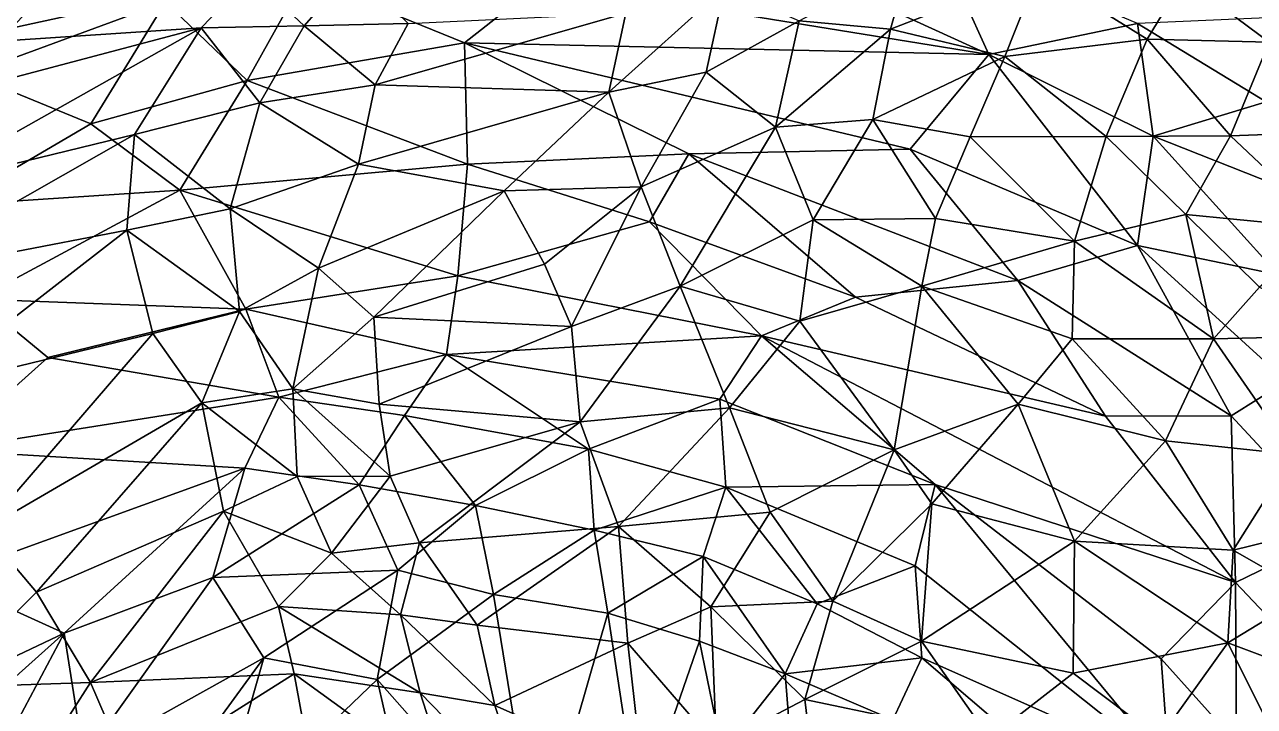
# Model space of a CAD drawing. Header units: metres. Extents: x -887 to 648, y -818 to 707.
# Drawn here: x -320.9 to 87.6, y 188.4 to 414.8 of the extents above; entities that cross this region are included whole.
import ezdxf

# ---------------------------------------------------------------- set-up
doc = ezdxf.new("R2010")
doc.units = ezdxf.units.M

msp = doc.modelspace()

# ---------------------------------------------------------------- linework, layer by layer
at = {"layer": '10k-small'}
for points in [[(-245.56, 430.96, -478.42), (-352.41, 407.78, -473.31), (-327.41, 441.67, -438.67)], [(-339.11, 398.39, 695.94), (-296.65, 444.94, 679.15), (-340.97, 430, 677.2)], [(-339.11, 398.39, 695.94), (-274.08, 422.24, 696.09), (-296.65, 444.94, 679.15)], [(-0.64, 404.84, 715.21), (-18.05, 443.5, 693.85), (-72.64, 437.88, 697.68)], [(-0.64, 404.84, 715.21), (48.76, 415.21, 705.53), (-18.05, 443.5, 693.85)], [(92.46, 408.92, -603.88), (64.18, 430.11, -591.28), (88.62, 442.19, -571.25)], [(-0.64, 404.84, 715.21), (-72.64, 437.88, 697.68), (-149.05, 429.02, 700.73)], [(-211.63, 433.15, -489.8), (-227.97, 414.4, -505.47), (-245.56, 430.96, -478.42)], [(-193.49, 415.21, -522.84), (-227.97, 414.4, -505.47), (-211.63, 433.15, -489.8)], [(-33.28, 413.24, -608.7), (-63.62, 416.08, -598.36), (-27.03, 435.55, -589)], [(-33.28, 413.24, -608.7), (-27.03, 435.55, -589), (15.87, 432.46, -595.83)], [(-245.56, 430.96, -478.42), (-262.21, 413.75, -493.28), (-352.41, 407.78, -473.31)], [(-246.95, 396.23, 711.58), (-227.87, 430.44, 696.75), (-274.08, 422.24, 696.09)], [(-227.97, 414.4, -505.47), (-262.21, 413.75, -493.28), (-245.56, 430.96, -478.42)], [(-246.95, 396.23, 711.58), (-174.77, 408.77, 709.83), (-227.87, 430.44, 696.75)], [(-174.77, 408.77, 709.83), (-149.05, 429.02, 700.73), (-227.87, 430.44, 696.75)], [(-0.64, 404.84, 715.21), (-149.05, 429.02, 700.73), (-174.77, 408.77, 709.83)], [(4.72, 404.23, -620.89), (-33.28, 413.24, -608.7), (15.87, 432.46, -595.83)], [(4.72, 404.23, -620.89), (15.87, 432.46, -595.83), (51.93, 410.01, -613.01)], [(51.93, 410.01, -613.01), (15.87, 432.46, -595.83), (64.18, 430.11, -591.28)], [(92.46, 408.92, -603.88), (51.93, 410.01, -613.01), (64.18, 430.11, -591.28)], [(-126.81, 392.34, -590.93), (-88.45, 426.96, -577.67), (-94.51, 399.04, -601.52)], [(-88.45, 426.96, -577.67), (-126.81, 392.34, -590.93), (-121.19, 418.55, -567.69)], [(-94.51, 399.04, -601.52), (-88.45, 426.96, -577.67), (-63.62, 416.08, -598.36)], [(-298.83, 381.83, 711.35), (-274.08, 422.24, 696.09), (-339.11, 398.39, 695.94)], [(-298.83, 381.83, 711.35), (-246.95, 396.23, 711.58), (-274.08, 422.24, 696.09)], [(-121.19, 418.55, -567.69), (-126.81, 392.34, -590.93), (-204.46, 394.76, -538.12)], [(-121.19, 418.55, -567.69), (-204.46, 394.76, -538.12), (-193.49, 415.21, -522.84)], [(91.51, 389.13, 713.36), (96.7, 417.28, 691.61), (48.76, 415.21, 705.53)], [(-262.21, 413.75, -493.28), (-356.25, 360.79, -522.99), (-377.23, 383.28, -493.44)], [(-262.21, 413.75, -493.28), (-377.23, 383.28, -493.44), (-352.41, 407.78, -473.31)], [(-262.21, 413.75, -493.28), (-284.4, 378.35, -523.24), (-356.25, 360.79, -522.99)], [(-242.7, 388.83, -525.88), (-284.4, 378.35, -523.24), (-262.21, 413.75, -493.28)], [(-227.97, 414.4, -505.47), (-242.7, 388.83, -525.88), (-262.21, 413.75, -493.28)], [(-204.46, 394.76, -538.12), (-242.7, 388.83, -525.88), (-227.97, 414.4, -505.47)], [(-193.49, 415.21, -522.84), (-204.46, 394.76, -538.12), (-227.97, 414.4, -505.47)], [(-71.42, 380.74, -624.58), (-94.51, 399.04, -601.52), (-63.62, 416.08, -598.36)], [(-71.42, 380.74, -624.58), (-63.62, 416.08, -598.36), (-33.28, 413.24, -608.7)], [(-71.42, 380.74, -624.58), (-33.28, 413.24, -608.7), (-39.14, 383.3, -630.49)], [(-39.14, 383.3, -630.49), (-33.28, 413.24, -608.7), (4.72, 404.23, -620.89)], [(53.96, 377.74, 725.82), (48.76, 415.21, 705.53), (-0.64, 404.84, 715.21)], [(53.96, 377.74, 725.82), (91.51, 389.13, 713.36), (48.76, 415.21, 705.53)], [(-173.78, 368.51, 726.25), (-174.77, 408.77, 709.83), (-246.95, 396.23, 711.58)], [(-26.74, 373.41, 727.95), (-0.64, 404.84, 715.21), (-174.77, 408.77, 709.83)], [(-173.78, 368.51, 726.25), (-100.28, 371.93, 726.16), (-174.77, 408.77, 709.83)], [(-100.28, 371.93, 726.16), (-26.74, 373.41, 727.95), (-174.77, 408.77, 709.83)], [(38.31, 377.6, -640.16), (4.72, 404.23, -620.89), (51.93, 410.01, -613.01)], [(38.31, 377.6, -640.16), (51.93, 410.01, -613.01), (79.7, 377.84, -633.33)], [(79.7, 377.84, -633.33), (51.93, 410.01, -613.01), (92.46, 408.92, -603.88)], [(79.7, 377.84, -633.33), (92.46, 408.92, -603.88), (109.53, 378.94, -623.74)], [(48.76, 341.45, 740.41), (-0.64, 404.84, 715.21), (-26.74, 373.41, 727.95)], [(48.76, 341.45, 740.41), (53.96, 377.74, 725.82), (-0.64, 404.84, 715.21)], [(-6.83, 377.52, -639.12), (-39.14, 383.3, -630.49), (4.72, 404.23, -620.89)], [(-6.83, 377.52, -639.12), (4.72, 404.23, -620.89), (38.31, 377.6, -640.16)], [(-344.98, 354.9, 713.88), (-298.83, 381.83, 711.35), (-339.11, 398.39, 695.94)], [(-269.26, 359.87, 723.26), (-246.95, 396.23, 711.58), (-298.83, 381.83, 711.35)], [(-269.26, 359.87, 723.26), (-173.78, 368.51, 726.25), (-246.95, 396.23, 711.58)], [(-116.03, 360.96, -620.25), (-126.81, 392.34, -590.93), (-94.51, 399.04, -601.52)], [(-116.03, 360.96, -620.25), (-94.51, 399.04, -601.52), (-71.42, 380.74, -624.58)], [(-209.92, 368.41, -559.13), (-242.7, 388.83, -525.88), (-204.46, 394.76, -538.12)], [(-209.92, 368.41, -559.13), (-204.46, 394.76, -538.12), (-126.81, 392.34, -590.93)], [(-161.53, 359.57, -595.93), (-209.92, 368.41, -559.13), (-126.81, 392.34, -590.93)], [(-161.53, 359.57, -595.93), (-126.81, 392.34, -590.93), (-116.03, 360.96, -620.25)], [(-252.63, 353.59, -551.95), (-284.4, 378.35, -523.24), (-242.7, 388.83, -525.88)], [(-252.63, 353.59, -551.95), (-242.7, 388.83, -525.88), (-209.92, 368.41, -559.13)], [(94.86, 361.65, 727.82), (91.51, 389.13, 713.36), (53.96, 377.74, 725.82)], [(-344.98, 354.9, 713.88), (-269.26, 359.87, 723.26), (-298.83, 381.83, 711.35)], [(-103.1, 327.92, -644.05), (-116.03, 360.96, -620.25), (-71.42, 380.74, -624.58)], [(-103.1, 327.92, -644.05), (-71.42, 380.74, -624.58), (-58.92, 349.99, -645.96)], [(-58.92, 349.99, -645.96), (-71.42, 380.74, -624.58), (-39.14, 383.3, -630.49)], [(-58.92, 349.99, -645.96), (-39.14, 383.3, -630.49), (-18.32, 350.38, -653.65)], [(-18.32, 350.38, -653.65), (-39.14, 383.3, -630.49), (-6.83, 377.52, -639.12)], [(-367.35, 331.05, -547.8), (-284.4, 378.35, -523.24), (-286.9, 346.57, -549.8)], [(-367.35, 331.05, -547.8), (-356.25, 360.79, -522.99), (-284.4, 378.35, -523.24)], [(-286.9, 346.57, -549.8), (-284.4, 378.35, -523.24), (-252.63, 353.59, -551.95)], [(27.83, 342.89, -661.15), (-18.32, 350.38, -653.65), (-6.83, 377.52, -639.12)], [(27.83, 342.89, -661.15), (-6.83, 377.52, -639.12), (38.31, 377.6, -640.16)], [(27.83, 342.89, -661.15), (38.31, 377.6, -640.16), (64.78, 351.73, -653.39)], [(64.78, 351.73, -653.39), (38.31, 377.6, -640.16), (79.7, 377.84, -633.33)], [(95.54, 331.7, 740.52), (53.96, 377.74, 725.82), (48.76, 341.45, 740.41)], [(95.54, 331.7, 740.52), (94.86, 361.65, 727.82), (53.96, 377.74, 725.82)], [(112.36, 347.08, -645.46), (64.78, 351.73, -653.39), (79.7, 377.84, -633.33)], [(112.36, 347.08, -645.46), (79.7, 377.84, -633.33), (109.53, 378.94, -623.74)], [(-113.31, 349.26, 733.72), (-100.28, 371.93, 726.16), (-173.78, 368.51, 726.25)], [(-44.89, 324.33, 742.55), (-100.28, 371.93, 726.16), (-113.31, 349.26, 733.72)], [(9.02, 329.83, 743.39), (-26.74, 373.41, 727.95), (-100.28, 371.93, 726.16)], [(-44.89, 324.33, 742.55), (9.02, 329.83, 743.39), (-100.28, 371.93, 726.16)], [(9.02, 329.83, 743.39), (48.76, 341.45, 740.41), (-26.74, 373.41, 727.95)], [(-176.93, 331.38, 738.23), (-173.78, 368.51, 726.25), (-269.26, 359.87, 723.26)], [(-223.21, 333.9, -577.42), (-252.63, 353.59, -551.95), (-209.92, 368.41, -559.13)], [(-223.21, 333.9, -577.42), (-209.92, 368.41, -559.13), (-161.53, 359.57, -595.93)], [(-176.93, 331.38, 738.23), (-113.31, 349.26, 733.72), (-173.78, 368.51, 726.25)], [(-336.66, 323.64, 725.11), (-269.26, 359.87, 723.26), (-344.98, 354.9, 713.88)], [(-247.42, 320.3, 736.4), (-269.26, 359.87, 723.26), (-336.66, 323.64, 725.11)], [(-247.42, 320.3, 736.4), (-176.93, 331.38, 738.23), (-269.26, 359.87, 723.26)], [(-204.83, 317.65, -596.24), (-223.21, 333.9, -577.42), (-161.53, 359.57, -595.93)], [(-204.83, 317.65, -596.24), (-161.53, 359.57, -595.93), (-148.17, 335.21, -619.46)], [(-148.17, 335.21, -619.46), (-161.53, 359.57, -595.93), (-116.03, 360.96, -620.25)], [(-139.22, 314.55, -634.7), (-148.17, 335.21, -619.46), (-116.03, 360.96, -620.25)], [(-139.22, 314.55, -634.7), (-116.03, 360.96, -620.25), (-103.1, 327.92, -644.05)], [(-249.52, 319.54, -577.06), (-286.9, 346.57, -549.8), (-252.63, 353.59, -551.95)], [(-249.52, 319.54, -577.06), (-252.63, 353.59, -551.95), (-223.21, 333.9, -577.42)], [(74.04, 310.42, -673.82), (27.83, 342.89, -661.15), (64.78, 351.73, -653.39)], [(89.24, 327.59, -662.53), (64.78, 351.73, -653.39), (112.36, 347.08, -645.46)], [(74.04, 310.42, -673.82), (64.78, 351.73, -653.39), (89.24, 327.59, -662.53)], [(-76.1, 311.43, 743.93), (-113.31, 349.26, 733.72), (-176.93, 331.38, 738.23)], [(-76.1, 311.43, 743.93), (-44.89, 324.33, 742.55), (-113.31, 349.26, 733.72)], [(-63.33, 316.38, -660.71), (-103.1, 327.92, -644.05), (-58.92, 349.99, -645.96)], [(-63.33, 316.38, -660.71), (-58.92, 349.99, -645.96), (-22.86, 327.94, -663.79)], [(-22.86, 327.94, -663.79), (-58.92, 349.99, -645.96), (-18.32, 350.38, -653.65)], [(-22.86, 327.94, -663.79), (-18.32, 350.38, -653.65), (27.83, 342.89, -661.15)], [(-355.35, 293.53, -581.34), (-367.35, 331.05, -547.8), (-286.9, 346.57, -549.8)], [(-355.35, 293.53, -581.34), (-286.9, 346.57, -549.8), (-278.21, 312.29, -576.64)], [(-278.21, 312.29, -576.64), (-286.9, 346.57, -549.8), (-249.52, 319.54, -577.06)], [(27.07, 310.49, -675.67), (-22.86, 327.94, -663.79), (27.83, 342.89, -661.15)], [(79.87, 284.93, 755.79), (48.76, 341.45, 740.41), (9.02, 329.83, 743.39)], [(74.04, 310.42, -673.82), (27.07, 310.49, -675.67), (27.83, 342.89, -661.15)], [(98.3, 296.41, 751.81), (95.54, 331.7, 740.52), (48.76, 341.45, 740.41)], [(79.87, 284.93, 755.79), (98.3, 296.41, 751.81), (48.76, 341.45, 740.41)], [(-139.22, 314.55, -634.7), (-204.83, 317.65, -596.24), (-148.17, 335.21, -619.46)], [(-231.82, 293.84, -596.66), (-249.52, 319.54, -577.06), (-223.21, 333.9, -577.42)], [(-180.78, 305.24, 743.94), (-176.93, 331.38, 738.23), (-247.42, 320.3, 736.4)], [(-231.82, 293.84, -596.66), (-223.21, 333.9, -577.42), (-204.83, 317.65, -596.24)], [(-180.78, 305.24, 743.94), (-76.1, 311.43, 743.93), (-176.93, 331.38, 738.23)], [(-136.34, 282.88, -648.55), (-139.22, 314.55, -634.7), (-103.1, 327.92, -644.05)], [(-136.34, 282.88, -648.55), (-103.1, 327.92, -644.05), (-86.71, 287.59, -665.1)], [(-86.71, 287.59, -665.1), (-103.1, 327.92, -644.05), (-63.33, 316.38, -660.71)], [(-32.07, 273.59, -681.86), (-63.33, 316.38, -660.71), (-22.86, 327.94, -663.79)], [(38.08, 284.74, 754.79), (9.02, 329.83, 743.39), (-44.89, 324.33, 742.55)], [(-32.07, 273.59, -681.86), (-22.86, 327.94, -663.79), (9.09, 288.74, -682.31)], [(9.09, 288.74, -682.31), (-22.86, 327.94, -663.79), (27.07, 310.49, -675.67)], [(38.08, 284.74, 754.79), (79.87, 284.93, 755.79), (9.02, 329.83, 743.39)], [(74.04, 310.42, -673.82), (89.24, 327.59, -662.53), (121.5, 311.56, -662.58)], [(-347.57, 273.52, 734.21), (-313.15, 304.22, 732.68), (-336.66, 323.64, 725.11)], [(-313.15, 304.22, 732.68), (-247.42, 320.3, 736.4), (-336.66, 323.64, 725.11)], [(38.08, 284.74, 754.79), (-44.89, 324.33, 742.55), (-76.1, 311.43, 743.93)], [(-236.39, 291.06, 743.07), (-247.42, 320.3, 736.4), (-313.15, 304.22, 732.68)], [(-262.04, 289.17, -593.34), (-278.21, 312.29, -576.64), (-249.52, 319.54, -577.06)], [(-262.04, 289.17, -593.34), (-249.52, 319.54, -577.06), (-231.82, 293.84, -596.66)], [(-236.39, 291.06, 743.07), (-180.78, 305.24, 743.94), (-247.42, 320.3, 736.4)], [(-203.14, 288.76, -610.5), (-231.82, 293.84, -596.66), (-204.83, 317.65, -596.24)], [(-203.14, 288.76, -610.5), (-204.83, 317.65, -596.24), (-139.22, 314.55, -634.7)], [(-136.34, 282.88, -648.55), (-203.14, 288.76, -610.5), (-139.22, 314.55, -634.7)], [(-32.07, 273.59, -681.86), (-86.71, 287.59, -665.1), (-63.33, 316.38, -660.71)], [(-334.53, 247.09, -617.29), (-355.35, 293.53, -581.34), (-278.21, 312.29, -576.64)], [(-334.53, 247.09, -617.29), (-278.21, 312.29, -576.64), (-262.04, 289.17, -593.34)], [(-90, 290.41, 746.7), (-76.1, 311.43, 743.93), (-180.78, 305.24, 743.94)], [(-18.45, 262.12, 753.18), (-76.1, 311.43, 743.93), (-90, 290.41, 746.7)], [(81.26, 229.5, 764.93), (38.08, 284.74, 754.79), (-76.1, 311.43, 743.93)], [(81.26, 229.5, 764.93), (-76.1, 311.43, 743.93), (-18.45, 262.12, 753.18)], [(58.02, 276.55, -688.03), (9.09, 288.74, -682.31), (27.07, 310.49, -675.67)], [(58.02, 276.55, -688.03), (27.07, 310.49, -675.67), (74.04, 310.42, -673.82)], [(100.62, 272.07, -684.52), (58.02, 276.55, -688.03), (74.04, 310.42, -673.82)], [(100.62, 272.07, -684.52), (74.04, 310.42, -673.82), (121.5, 311.56, -662.58)], [(-347.57, 273.52, 734.21), (-236.39, 291.06, 743.07), (-313.15, 304.22, 732.68)], [(-194.63, 285, 745.69), (-180.78, 305.24, 743.94), (-236.39, 291.06, 743.07)], [(-133.55, 273.87, 746.31), (-180.78, 305.24, 743.94), (-194.63, 285, 745.69)], [(-133.55, 273.87, 746.31), (-90, 290.41, 746.7), (-180.78, 305.24, 743.94)], [(115.73, 246.32, 761.53), (98.3, 296.41, 751.81), (79.87, 284.93, 755.79)], [(-247.76, 267.54, 744.25), (-236.39, 291.06, 743.07), (-347.57, 273.52, 734.21)], [(-230.3, 264.72, -611.66), (-262.04, 289.17, -593.34), (-231.82, 293.84, -596.66)], [(-209.71, 261.97, 745.22), (-236.39, 291.06, 743.07), (-247.76, 267.54, 744.25)], [(-209.71, 261.97, 745.22), (-194.63, 285, 745.69), (-236.39, 291.06, 743.07)], [(-230.3, 264.72, -611.66), (-231.82, 293.84, -596.66), (-199.41, 264.89, -621.02)], [(-199.41, 264.89, -621.02), (-231.82, 293.84, -596.66), (-203.14, 288.76, -610.5)], [(-87.95, 261.25, 746.73), (-90, 290.41, 746.7), (-133.55, 273.87, 746.31)], [(-87.95, 261.25, 746.73), (-18.45, 262.12, 753.18), (-90, 290.41, 746.7)], [(-316.88, 226.39, -630.86), (-334.53, 247.09, -617.29), (-262.04, 289.17, -593.34)], [(-316.88, 226.39, -630.86), (-262.04, 289.17, -593.34), (-254.8, 253.23, -615.24)], [(-254.8, 253.23, -615.24), (-262.04, 289.17, -593.34), (-230.3, 264.72, -611.66)], [(-199.41, 264.89, -621.02), (-203.14, 288.76, -610.5), (-136.34, 282.88, -648.55)], [(-123.66, 248.14, -663.66), (-136.34, 282.88, -648.55), (-86.71, 287.59, -665.1)], [(-123.66, 248.14, -663.66), (-86.71, 287.59, -665.1), (-73.25, 252.88, -678.16)], [(-73.25, 252.88, -678.16), (-86.71, 287.59, -665.1), (-32.07, 273.59, -681.86)], [(-19.58, 255.68, -688.19), (-32.07, 273.59, -681.86), (9.09, 288.74, -682.31)], [(27.85, 243.25, -696.2), (-19.58, 255.68, -688.19), (9.09, 288.74, -682.31)], [(27.85, 243.25, -696.2), (9.09, 288.74, -682.31), (58.02, 276.55, -688.03)], [(-171.11, 255.09, 744.34), (-194.63, 285, 745.69), (-209.71, 261.97, 745.22)], [(-189.72, 242.71, -632.1), (-199.41, 264.89, -621.02), (-136.34, 282.88, -648.55)], [(-171.11, 255.09, 744.34), (-133.55, 273.87, 746.31), (-194.63, 285, 745.69)], [(-189.72, 242.71, -632.1), (-136.34, 282.88, -648.55), (-123.66, 248.14, -663.66)], [(81.26, 229.5, 764.93), (79.87, 284.93, 755.79), (38.08, 284.74, 754.79)], [(81.26, 229.5, 764.93), (115.73, 246.32, 761.53), (79.87, 284.93, 755.79)], [(-131.69, 246.98, 742.35), (-133.55, 273.87, 746.31), (-171.11, 255.09, 744.34)], [(-131.69, 246.98, 742.35), (-87.95, 261.25, 746.73), (-133.55, 273.87, 746.31)], [(80.56, 240.27, -695.33), (27.85, 243.25, -696.2), (58.02, 276.55, -688.03)], [(80.56, 240.27, -695.33), (58.02, 276.55, -688.03), (100.62, 272.07, -684.52)], [(-348.2, 231.09, 736.43), (-247.76, 267.54, 744.25), (-347.57, 273.52, 734.21)], [(-52.46, 223.39, -687.98), (-73.25, 252.88, -678.16), (-32.07, 273.59, -681.86)], [(-52.46, 223.39, -687.98), (-32.07, 273.59, -681.86), (-19.58, 255.68, -688.19)], [(80.56, 240.27, -695.33), (100.62, 272.07, -684.52), (123.38, 250.77, -685.37)], [(-307.76, 212.69, 738.04), (-247.76, 267.54, 744.25), (-348.2, 231.09, 736.43)], [(-307.76, 212.69, 738.04), (-258.38, 231.16, 741.24), (-247.76, 267.54, 744.25)], [(-258.38, 231.16, 741.24), (-209.71, 261.97, 745.22), (-247.76, 267.54, 744.25)], [(-258.38, 231.16, 741.24), (-196.88, 233.67, 739.77), (-209.71, 261.97, 745.22)], [(-218.9, 239.33, -624.37), (-254.8, 253.23, -615.24), (-230.3, 264.72, -611.66)], [(-218.9, 239.33, -624.37), (-230.3, 264.72, -611.66), (-199.41, 264.89, -621.02)], [(-218.9, 239.33, -624.37), (-199.41, 264.89, -621.02), (-189.72, 242.71, -632.1)], [(-196.88, 233.67, 739.77), (-171.11, 255.09, 744.34), (-209.71, 261.97, 745.22)], [(-25.13, 235.14, 751.68), (-18.45, 262.12, 753.18), (-87.95, 261.25, 746.73)], [(59.23, 168.01, 763.2), (-18.45, 262.12, 753.18), (-25.13, 235.14, 751.68)], [(56.66, 204.18, 764.01), (81.26, 229.5, 764.93), (-18.45, 262.12, 753.18)], [(59.23, 168.01, 763.2), (56.66, 204.18, 764.01), (-18.45, 262.12, 753.18)], [(-95.53, 238.16, 742.29), (-87.95, 261.25, 746.73), (-131.69, 246.98, 742.35)], [(-57.65, 222.43, 743.78), (-87.95, 261.25, 746.73), (-95.53, 238.16, 742.29)], [(-57.65, 222.43, 743.78), (-25.13, 235.14, 751.68), (-87.95, 261.25, 746.73)], [(-165.13, 225.57, 735.46), (-171.11, 255.09, 744.34), (-196.88, 233.67, 739.77)], [(-165.13, 225.57, 735.46), (-131.69, 246.98, 742.35), (-171.11, 255.09, 744.34)], [(-22.98, 210.12, -694.32), (-52.46, 223.39, -687.98), (-19.58, 255.68, -688.19)], [(-22.98, 210.12, -694.32), (-19.58, 255.68, -688.19), (27.85, 243.25, -696.2)], [(-298.97, 196.32, -646.46), (-316.88, 226.39, -630.86), (-254.8, 253.23, -615.24)], [(-298.97, 196.32, -646.46), (-254.8, 253.23, -615.24), (-236.48, 221.53, -630.15)], [(-236.48, 221.53, -630.15), (-254.8, 253.23, -615.24), (-218.9, 239.33, -624.37)], [(-92.94, 221.43, -678.32), (-123.66, 248.14, -663.66), (-73.25, 252.88, -678.16)], [(-92.94, 221.43, -678.32), (-73.25, 252.88, -678.16), (-52.46, 223.39, -687.98)], [(105.63, 225.92, -694.19), (80.56, 240.27, -695.33), (123.38, 250.77, -685.37)], [(-348.5, 194.7, -644.42), (-334.53, 247.09, -617.29), (-316.88, 226.39, -630.86)], [(-170.6, 215.41, -646.19), (-189.72, 242.71, -632.1), (-123.66, 248.14, -663.66)], [(-120.46, 209.4, -670.28), (-170.6, 215.41, -646.19), (-123.66, 248.14, -663.66)], [(-127.13, 219.4, 733.55), (-131.69, 246.98, 742.35), (-165.13, 225.57, 735.46)], [(-127.13, 219.4, 733.55), (-95.53, 238.16, 742.29), (-131.69, 246.98, 742.35)], [(-120.46, 209.4, -670.28), (-123.66, 248.14, -663.66), (-92.94, 221.43, -678.32)], [(120.51, 188.14, 767.57), (115.73, 246.32, 761.53), (81.26, 229.5, 764.93)], [(-196.04, 218.78, -635.98), (-218.9, 239.33, -624.37), (-189.72, 242.71, -632.1)], [(-170.6, 215.41, -646.19), (-196.04, 218.78, -635.98), (-189.72, 242.71, -632.1)], [(27.39, 199.45, -700.24), (-22.98, 210.12, -694.32), (27.85, 243.25, -696.2)], [(27.39, 199.45, -700.24), (27.85, 243.25, -696.2), (78.73, 209.56, -699.74)], [(78.73, 209.56, -699.74), (27.85, 243.25, -696.2), (80.56, 240.27, -695.33)], [(-196.04, 218.78, -635.98), (-236.48, 221.53, -630.15), (-218.9, 239.33, -624.37)], [(-96.74, 210.03, 733.02), (-95.53, 238.16, 742.29), (-127.13, 219.4, 733.55)], [(-68.25, 199.25, 734.13), (-95.53, 238.16, 742.29), (-96.74, 210.03, 733.02)], [(-68.25, 199.25, 734.13), (-57.65, 222.43, 743.78), (-95.53, 238.16, 742.29)], [(78.73, 209.56, -699.74), (80.56, 240.27, -695.33), (105.63, 225.92, -694.19)], [(-241.43, 204.53, 733.7), (-196.88, 233.67, 739.77), (-258.38, 231.16, 741.24)], [(-203.74, 197.39, 726.53), (-196.88, 233.67, 739.77), (-241.43, 204.53, 733.7)], [(-203.74, 197.39, 726.53), (-165.13, 225.57, 735.46), (-196.88, 233.67, 739.77)], [(-22.9, 204.58, 747.33), (-25.13, 235.14, 751.68), (-57.65, 222.43, 743.78)], [(59.23, 168.01, 763.2), (-25.13, 235.14, 751.68), (-22.9, 204.58, 747.33)], [(-385.17, 175.97, 729.62), (-307.76, 212.69, 738.04), (-348.2, 231.09, 736.43)], [(-301.21, 171.17, 729.63), (-258.38, 231.16, 741.24), (-307.76, 212.69, 738.04)], [(-301.21, 171.17, 729.63), (-241.43, 204.53, 733.7), (-258.38, 231.16, 741.24)], [(81.61, 176.36, 766.24), (81.26, 229.5, 764.93), (56.66, 204.18, 764.01)], [(81.61, 176.36, 766.24), (120.51, 188.14, 767.57), (81.26, 229.5, 764.93)], [(-348.5, 194.7, -644.42), (-316.88, 226.39, -630.86), (-298.97, 196.32, -646.46)], [(-150.77, 137.23, 697.63), (-165.13, 225.57, 735.46), (-203.74, 197.39, 726.53)], [(-150.77, 137.23, 697.63), (-127.13, 219.4, 733.55), (-165.13, 225.57, 735.46)], [(126.26, 191.72, -693.32), (78.73, 209.56, -699.74), (105.63, 225.92, -694.19)], [(-298.97, 196.32, -646.46), (-236.48, 221.53, -630.15), (-231.28, 199.2, -638.76)], [(-189.44, 192.95, -643.6), (-231.28, 199.2, -638.76), (-236.48, 221.53, -630.15)], [(-189.44, 192.95, -643.6), (-236.48, 221.53, -630.15), (-196.04, 218.78, -635.98)], [(-91.1, 175.28, -681.14), (-120.46, 209.4, -670.28), (-92.94, 221.43, -678.32)], [(-61.7, 190.7, -688.75), (-92.94, 221.43, -678.32), (-52.46, 223.39, -687.98)], [(-91.1, 175.28, -681.14), (-92.94, 221.43, -678.32), (-61.7, 190.7, -688.75)], [(-68.25, 199.25, 734.13), (-22.9, 204.58, 747.33), (-57.65, 222.43, 743.78)], [(-61.7, 190.7, -688.75), (-52.46, 223.39, -687.98), (-22.98, 210.12, -694.32)], [(-164.69, 188.69, -651.41), (-196.04, 218.78, -635.98), (-170.6, 215.41, -646.19)], [(-164.69, 188.69, -651.41), (-189.44, 192.95, -643.6), (-196.04, 218.78, -635.98)], [(-150.77, 137.23, 697.63), (-116.82, 151.76, 706.1), (-127.13, 219.4, 733.55)], [(-116.82, 151.76, 706.1), (-96.74, 210.03, 733.02), (-127.13, 219.4, 733.55)], [(-362.28, 163.95, 728.81), (-307.76, 212.69, 738.04), (-385.17, 175.97, 729.62)], [(-362.28, 163.95, 728.81), (-328.46, 173.8, 731.48), (-307.76, 212.69, 738.04)], [(-301.21, 171.17, 729.63), (-307.76, 212.69, 738.04), (-328.46, 173.8, 731.48)], [(-164.69, 188.69, -651.41), (-170.6, 215.41, -646.19), (-120.46, 209.4, -670.28)], [(-115.75, 167.07, -672.37), (-164.69, 188.69, -651.41), (-120.46, 209.4, -670.28)], [(-115.75, 167.07, -672.37), (-120.46, 209.4, -670.28), (-91.1, 175.28, -681.14)], [(-116.82, 151.76, 706.1), (-89.12, 172.86, 719.47), (-96.74, 210.03, 733.02)], [(-89.12, 172.86, 719.47), (-68.25, 199.25, 734.13), (-96.74, 210.03, 733.02)], [(-0.4, 177.85, -698.26), (-61.7, 190.7, -688.75), (-22.98, 210.12, -694.32)], [(-0.4, 177.85, -698.26), (-22.98, 210.12, -694.32), (27.39, 199.45, -700.24)], [(56.1, 177.84, -700.66), (27.39, 199.45, -700.24), (78.73, 209.56, -699.74)], [(56.1, 177.84, -700.66), (78.73, 209.56, -699.74), (92.49, 181.92, -698.84)], [(92.49, 181.92, -698.84), (78.73, 209.56, -699.74), (126.26, 191.72, -693.32)], [(-320.77, 95.7, 705), (-258.47, 144.89, 713.49), (-241.43, 204.53, 733.7)], [(-320.77, 95.7, 705), (-241.43, 204.53, 733.7), (-301.21, 171.17, 729.63)], [(-258.47, 144.89, 713.49), (-203.74, 197.39, 726.53), (-241.43, 204.53, 733.7)], [(-32.47, 183.92, 738.72), (-22.9, 204.58, 747.33), (-68.25, 199.25, 734.13)], [(40.58, 150.29, 756.51), (-22.9, 204.58, 747.33), (-32.47, 183.92, 738.72)], [(40.58, 150.29, 756.51), (59.23, 168.01, 763.2), (-22.9, 204.58, 747.33)], [(59.23, 168.01, 763.2), (81.61, 176.36, 766.24), (56.66, 204.18, 764.01)], [(-341.69, 129.76, -671.46), (-348.5, 194.7, -644.42), (-298.97, 196.32, -646.46)], [(-341.69, 129.76, -671.46), (-298.97, 196.32, -646.46), (-285.42, 165.02, -657.27)], [(-285.42, 165.02, -657.27), (-298.97, 196.32, -646.46), (-231.28, 199.2, -638.76)], [(-285.42, 165.02, -657.27), (-231.28, 199.2, -638.76), (-226.75, 174.54, -645.71)], [(-187.43, 126.05, 694.76), (-203.74, 197.39, 726.53), (-258.47, 144.89, 713.49)], [(-179.45, 161.57, -650.38), (-231.28, 199.2, -638.76), (-189.44, 192.95, -643.6)], [(-179.45, 161.57, -650.38), (-226.75, 174.54, -645.71), (-231.28, 199.2, -638.76)], [(-187.43, 126.05, 694.76), (-150.77, 137.23, 697.63), (-203.74, 197.39, 726.53)], [(-64.7, 154.44, 717.86), (-68.25, 199.25, 734.13), (-89.12, 172.86, 719.47)], [(-64.7, 154.44, 717.86), (-32.47, 183.92, 738.72), (-68.25, 199.25, 734.13)], [(56.1, 177.84, -700.66), (-0.4, 177.85, -698.26), (27.39, 199.45, -700.24)], [(-154.16, 156.61, -655.15), (-179.45, 161.57, -650.38), (-189.44, 192.95, -643.6)], [(-154.16, 156.61, -655.15), (-189.44, 192.95, -643.6), (-164.69, 188.69, -651.41)], [(-154.16, 156.61, -655.15), (-164.69, 188.69, -651.41), (-115.75, 167.07, -672.37)], [(-56.62, 148.57, -687.32), (-91.1, 175.28, -681.14), (-61.7, 190.7, -688.75)], [(-56.62, 148.57, -687.32), (-61.7, 190.7, -688.75), (-0.4, 177.85, -698.26)]]:
    msp.add_3dface(points, dxfattribs=at)

doc.saveas('drawing.dxf')
